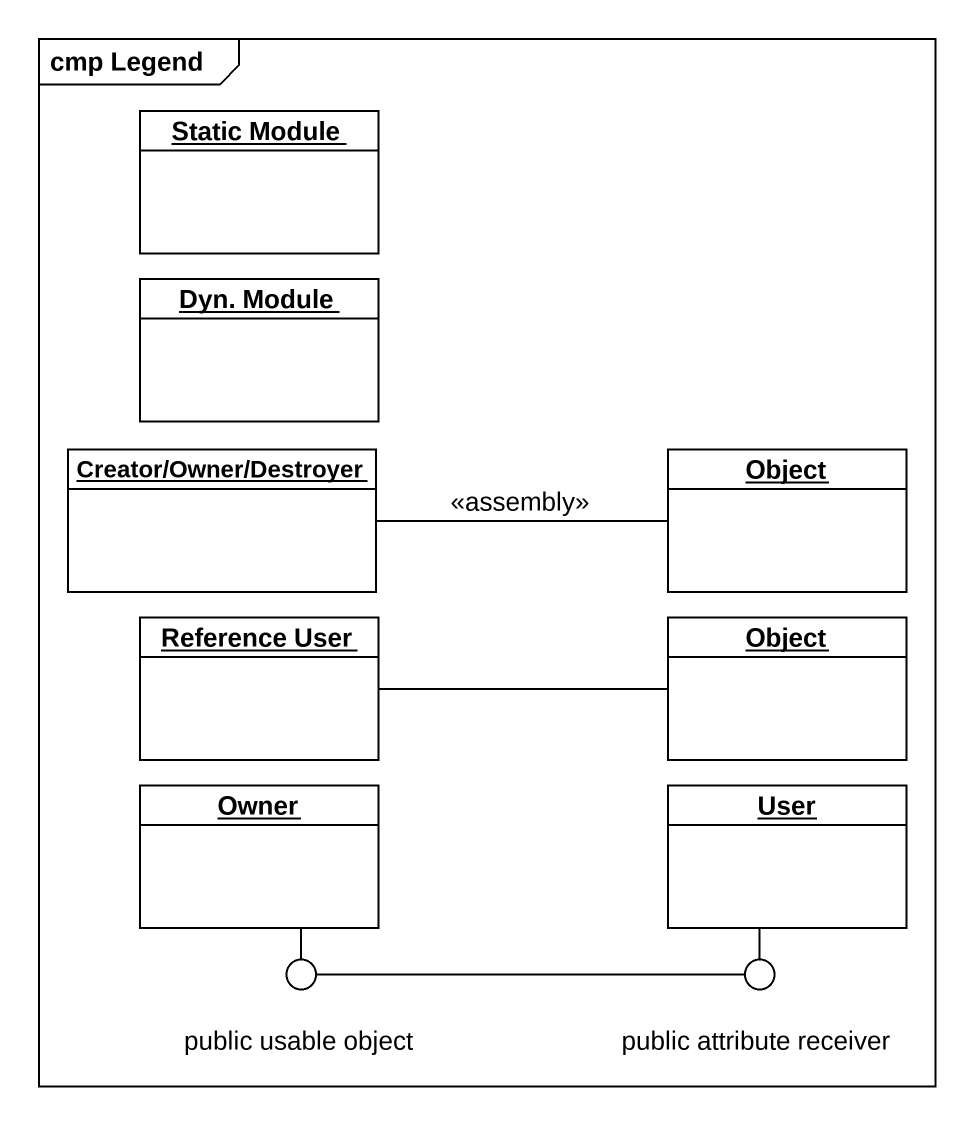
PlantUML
@startuml
mainframe cmp Legend
allowmixing
hide circle
hide empty members
object "Static Module" as Static_Module
object "Dyn. Module" as Dyn_Module
object "Creator/Owner/Destroyer" as Creator_Owner_Destroyer
object "Object" as Object_
object "Reference User" as Reference_User
object "Object" as Object__2
object Owner
object User
() "public usable object" as public_usable_object
() "public attribute receiver" as public_attribute_receiver
Owner -- public_usable_object
User -- public_attribute_receiver
Creator_Owner_Destroyer -right- Object_ : <<assembly>>
Reference_User -right- Object__2
public_usable_object -right- public_attribute_receiver
@enduml
